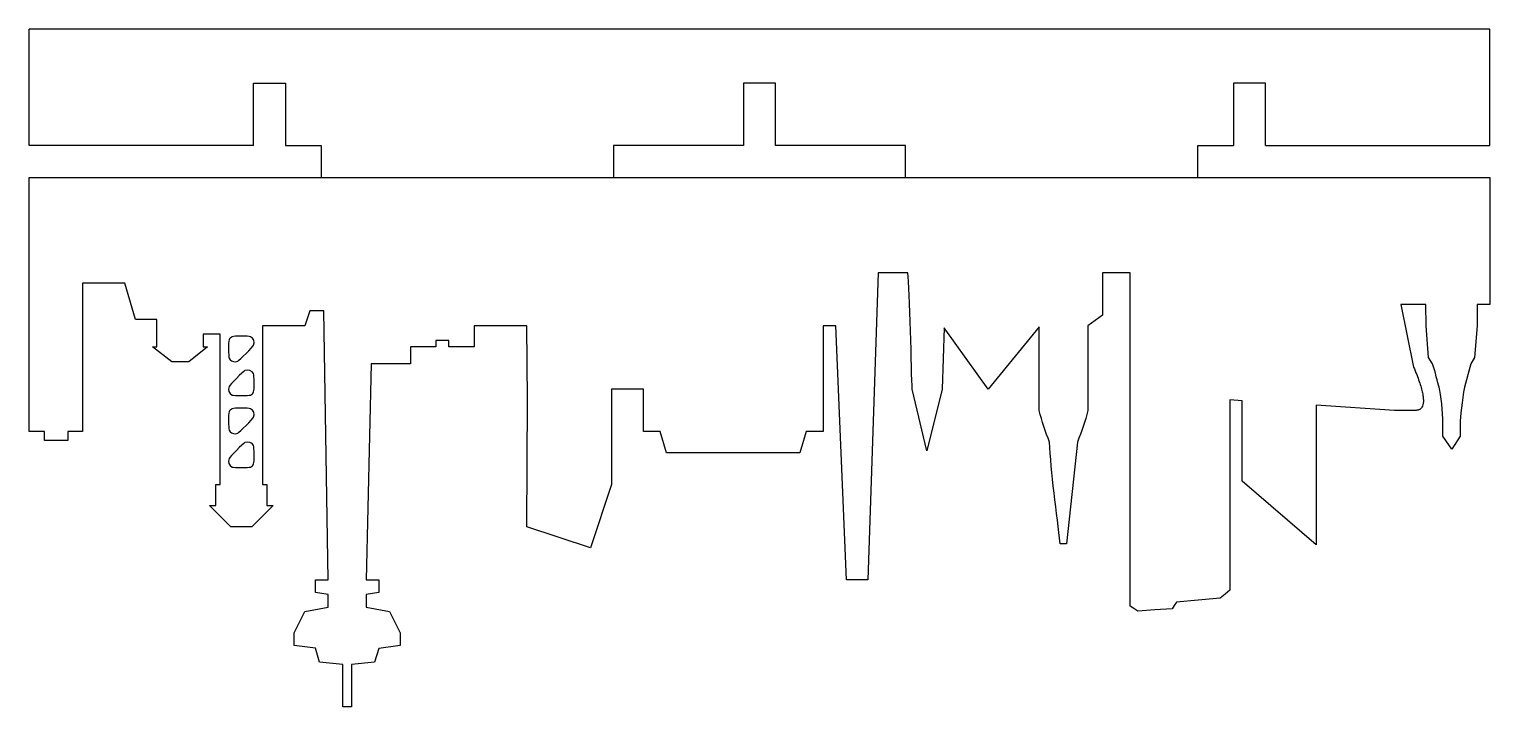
# Model space of a CAD drawing. Header units: millimetres. Extents: x 0 to 690, y -250 to 70.
import ezdxf

# ---------------------------------------------------------------- set-up
doc = ezdxf.new("R2010")
doc.units = ezdxf.units.MM
doc.layers.get('0').update_dxf_attribs({"linetype": 'CONTINUOUS'})

msp = doc.modelspace()

# ---------------------------------------------------------------- linework, layer by layer
for p, q in [((690, 70), (0, 70)), ((0, 15.1), (0, 70)), ((690, 15.1), (690, 70)), ((106, 15.1), (106, 44.6)), ((106, 44.6), (121.1, 44.6)), ((121.1, 44.6), (121.1, 15.1)), ((584, 44.6), (568.9, 44.6)), ((568.9, 44.6), (568.9, 15.1)), ((584, 15.1), (584, 44.6)), ((106, 15.1), (0, 15.1)), ((121.1, 15.1), (138, 15.1)), ((138, 15.1), (138, 0)), ((552, 0), (552, 15.1)), ((552, 15.1), (568.9, 15.1)), ((584, 15.1), (690, 15.1)), ((0, 0), (345.12, 0)), ((0, 0), (690, 0)), ((345.12, 0), (690, 0)), ((414, 0), (552, 0)), ((690, 0), (690, -59.98)), ((0, -119.96), (0, 0)), ((138, 0), (276, 0)), ((401.1, -44.98), (396.1, -189.94)), ((415.09, -44.98), (401.1, -44.98)), ((520.06, -44.98), (507.06, -44.98)), ((507.06, -44.98), (507.06, -64.98)), ((520.06, -110.26), (520.06, -44.98)), ((45.22, -49.98), (25.23, -49.98)), ((25.23, -49.98), (25.23, -119.96)), ((50.22, -66.98), (45.22, -49.98)), ((659.85, -59.98), (648.01, -59.98)), ((648.01, -59.98), (654, -89.5)), ((660, -69.98), (659.85, -59.98)), ((690, -59.98), (684, -59.98)), ((684, -59.98), (684, -69.98)), ((60.22, -66.98), (50.22, -66.98)), ((132.55, -62.98), (130.19, -69.98)), ((141.19, -189.94), (139.19, -62.98)), ((507.06, -64.98), (500.07, -70.07)), ((90.21, -73.97), (82.21, -73.97)), ((82.21, -73.97), (82.21, -79.97)), ((90.21, -144.95), (90.21, -73.97)), ((130.19, -69.98), (110.2, -69.98)), ((110.2, -69.98), (110.2, -144.95)), ((235.16, -69.98), (210.16, -69.98)), ((210.16, -69.98), (210.16, -80.03)), ((235.4, -104.96), (235.16, -69.98)), ((381.11, -69.98), (375.11, -69.98)), ((375.11, -69.98), (375.11, -119.96)), ((386.1, -189.94), (381.11, -69.98)), ((432.28, -70.99), (431.37, -99.97)), ((453.08, -99.97), (432.28, -70.99)), ((477.11, -70.55), (453.08, -99.97)), ((477.11, -109.96), (477.11, -70.55)), ((500.07, -70.07), (500.07, -109.96)), ((661.01, -84.97), (660, -69.98)), ((684, -69.98), (682.84, -84.97)), ((67.35, -86.97), (58.22, -79.97)), ((58.22, -79.97), (60.22, -79.97)), ((84.21, -79.97), (75.35, -86.97)), ((82.21, -79.97), (84.21, -79.97)), ((192.17, -79.97), (180.17, -80.03)), ((180.17, -80.03), (180.17, -87.97)), ((198.17, -76.97), (192.17, -76.97)), ((192.17, -76.97), (192.17, -79.97)), ((198.17, -79.97), (198.17, -76.97)), ((210.16, -80.03), (198.17, -79.97)), ((75.35, -86.97), (67.35, -86.97)), ((161.48, -87.97), (159.18, -189.94)), ((180.17, -87.97), (161.48, -87.97)), ((663.01, -87.97), (661.01, -84.97)), ((681, -87.97), (678, -98.97)), ((682.84, -84.97), (681, -87.97)), ((290.14, -99.97), (275.14, -99.97)), ((275.14, -99.97), (275.14, -144.95)), ((290.14, -119.96), (290.14, -99.97)), ((424.12, -129.04), (417.13, -99.97)), ((431.37, -99.97), (424.12, -129.04)), ((235.16, -164.94), (235.4, -104.96)), ((520.06, -202.38), (520.06, -110.26)), ((573.04, -105.46), (567.17, -104.96)), ((567.17, -104.96), (567.17, -194.83)), ((573.04, -143.45), (573.04, -105.46)), ((645.02, -109.96), (608.03, -107.46)), ((608.03, -107.46), (608.03, -173.44)), ((655.01, -109.96), (645.02, -109.96)), ((667.85, -122.22), (667.84, -116.22)), ((676.01, -116.28), (676.01, -122.22)), ((7.23, -119.96), (0, -119.96)), ((7.23, -124.2), (7.23, -119.96)), ((18.23, -124.2), (7.23, -124.2)), ((25.23, -119.96), (18.23, -119.96)), ((18.23, -119.96), (18.23, -124.2)), ((298.13, -119.96), (290.14, -119.96)), ((301.13, -129.96), (298.13, -119.96)), ((367.07, -119.96), (364.11, -129.96)), ((375.11, -119.96), (367.07, -119.96)), ((672.01, -128.22), (667.85, -122.22)), ((676.01, -122.22), (672.01, -128.22)), ((364.11, -129.96), (301.13, -129.96)), ((495.21, -124.96), (490.07, -172.94)), ((608.03, -173.44), (573.04, -143.45)), ((88.21, -154.95), (88.21, -144.95)), ((88.21, -144.95), (90.21, -144.95)), ((110.2, -144.95), (112.2, -144.95)), ((112.2, -144.95), (112.2, -154.95)), ((275.14, -144.95), (265.15, -174.94)), ((95.2, -164.94), (85.21, -154.95)), ((85.21, -154.95), (88.21, -154.95)), ((115.2, -154.95), (105.2, -164.94)), ((112.2, -154.95), (115.2, -154.95)), ((105.2, -164.94), (95.2, -164.94)), ((265.15, -174.94), (235.16, -164.94)), ((490.07, -172.94), (487.07, -172.94)), ((135.19, -195.93), (135.19, -189.94)), ((135.19, -189.94), (141.19, -189.94)), ((159.18, -189.94), (165.18, -189.94)), ((165.18, -189.94), (165.18, -195.93)), ((396.1, -189.94), (386.1, -189.94)), ((141.19, -196.93), (135.19, -195.93)), ((141.19, -202.93), (141.19, -196.93)), ((165.18, -195.93), (159.18, -196.93)), ((159.18, -196.93), (159.18, -202.93)), ((552.3, -199.53), (541.95, -200.48)), ((562.65, -198.58), (552.3, -199.53)), ((564.91, -196.71), (562.65, -198.58)), ((567.17, -194.83), (564.91, -196.71)), ((125.19, -214.93), (130.19, -204.93)), ((130.19, -204.93), (141.19, -202.93)), ((159.18, -202.93), (170.18, -204.93)), ((170.18, -204.93), (175.18, -214.93)), ((521.9, -203.55), (520.06, -202.38)), ((523.74, -204.72), (521.9, -203.55)), ((531.84, -204.22), (523.74, -204.72)), ((539.93, -203.72), (531.84, -204.22)), ((540.94, -202.1), (539.93, -203.72)), ((541.95, -200.48), (540.94, -202.1)), ((125.19, -220.92), (125.19, -214.93)), ((175.18, -214.93), (175.18, -220.92)), ((135.19, -222.19), (125.19, -220.92)), ((137.19, -228.92), (135.19, -222.19)), ((165.18, -222.42), (163.18, -228.92)), ((175.18, -220.92), (165.18, -222.42)), ((148.19, -229.92), (137.19, -228.92)), ((148.19, -249.91), (148.19, -229.92)), ((163.18, -228.92), (152.18, -229.92)), ((152.18, -229.92), (152.18, -249.91)), ((152.18, -249.91), (148.19, -249.91))]:
    msp.add_line(p, q)
msp.add_lwpolyline([(276, 0), (414, 0), (414, 15.1), (352.55, 15.1), (352.55, 44.6), (337.45, 44.6), (337.45, 15.1), (276, 15.1)], close=True)
for points, degree in [([(417.13, -99.97), (416.74, -92.27), (416.08, -52.62), (415.09, -44.98)], 3), ([(60.22, -79.97), (60.28, -75.62), (60.32, -71.33), (60.22, -66.98)], 3), ([(139.19, -62.98), (136.98, -62.8), (134.77, -62.98), (132.55, -62.98)], 3), ([(95.86, -75.21), (95.2, -75.52), (94.67, -76.07), (94.4, -76.73)], 3), ([(104.54, -75.21), (103.73, -74.84), (96.67, -74.84), (95.86, -75.21)], 3), ([(106.01, -79.21), (106.63, -77.7), (105.96, -75.87), (104.54, -75.21)], 3), ([(94.4, -76.73), (94.06, -77.53), (94.1, -84.57), (94.44, -85.32)], 3), ([(98.53, -86.73), (99.27, -86.39), (105.73, -79.88), (106.01, -79.21)], 3), ([(94.44, -85.32), (94.95, -86.41), (96.15, -87.05), (97.35, -87.01)], 3), ([(97.35, -87.01), (97.76, -87), (98.16, -86.91), (98.53, -86.73)], 3), ([(654, -89.5), (662.73, -109.77), (655.01, -109.96)], 2), ([(666.01, -98.97), (665.55, -97.14), (664.01, -91.36), (663.01, -87.97)], 3), ([(101.87, -91.21), (101.14, -91.55), (94.67, -98.06), (94.39, -98.73)], 3), ([(105.96, -92.62), (105.29, -91.17), (103.37, -90.51), (101.87, -91.21)], 3), ([(106.01, -101.21), (106.35, -100.41), (106.31, -93.37), (105.96, -92.62)], 3), ([(94.39, -98.73), (93.77, -100.24), (94.45, -102.07), (95.86, -102.73)], 3), ([(95.86, -102.73), (96.26, -102.91), (98.23, -103.01), (100.2, -103.01)], 3), ([(100.2, -103.01), (102.17, -103.01), (104.14, -102.91), (104.55, -102.73)], 3), ([(104.55, -102.73), (105.2, -102.42), (105.73, -101.87), (106.01, -101.21)], 3), ([(667.84, -116.22), (667.84, -110.22), (667.01, -102.96), (666.01, -98.97)], 3), ([(678, -98.97), (677.03, -105.25), (676.01, -113.25), (676.01, -116.28)], 3), ([(95.86, -109.2), (95.2, -109.51), (94.67, -110.06), (94.4, -110.71)], 3), ([(104.54, -109.2), (103.73, -108.83), (96.67, -108.83), (95.86, -109.2)], 3), ([(106.01, -113.2), (106.63, -111.69), (105.96, -109.86), (104.54, -109.2)], 3), ([(482.07, -124.96), (479.97, -120.1), (478.54, -115.05), (477.11, -109.96)], 3), ([(500.07, -109.96), (499.04, -115.17), (497.14, -120.04), (495.21, -124.96)], 3), ([(94.4, -110.71), (94.06, -111.52), (94.1, -118.56), (94.44, -119.31)], 3), ([(98.53, -120.72), (99.27, -120.37), (105.73, -113.87), (106.01, -113.2)], 3), ([(94.44, -119.31), (94.95, -120.4), (96.15, -121.04), (97.35, -121)], 3), ([(97.35, -121), (97.76, -120.99), (98.16, -120.89), (98.53, -120.72)], 3), ([(101.87, -125.2), (101.14, -125.54), (94.67, -132.04), (94.39, -132.72)], 3), ([(105.96, -126.61), (105.29, -125.16), (103.37, -124.49), (101.87, -125.2)], 3), ([(106.01, -135.2), (106.35, -134.4), (106.31, -127.35), (105.96, -126.61)], 3), ([(487.07, -172.94), (485.59, -159.69), (482.47, -138.32), (482.07, -124.96)], 3), ([(94.39, -132.72), (93.77, -134.23), (94.45, -136.06), (95.86, -136.71)], 3), ([(95.86, -136.71), (96.26, -136.9), (98.23, -137), (100.2, -137)], 3), ([(100.2, -137), (102.17, -137), (104.14, -136.9), (104.55, -136.71)], 3), ([(104.55, -136.71), (105.2, -136.41), (105.73, -135.86), (106.01, -135.2)], 3)]:
    msp.add_open_spline(points, degree=degree)

doc.saveas('drawing.dxf')
